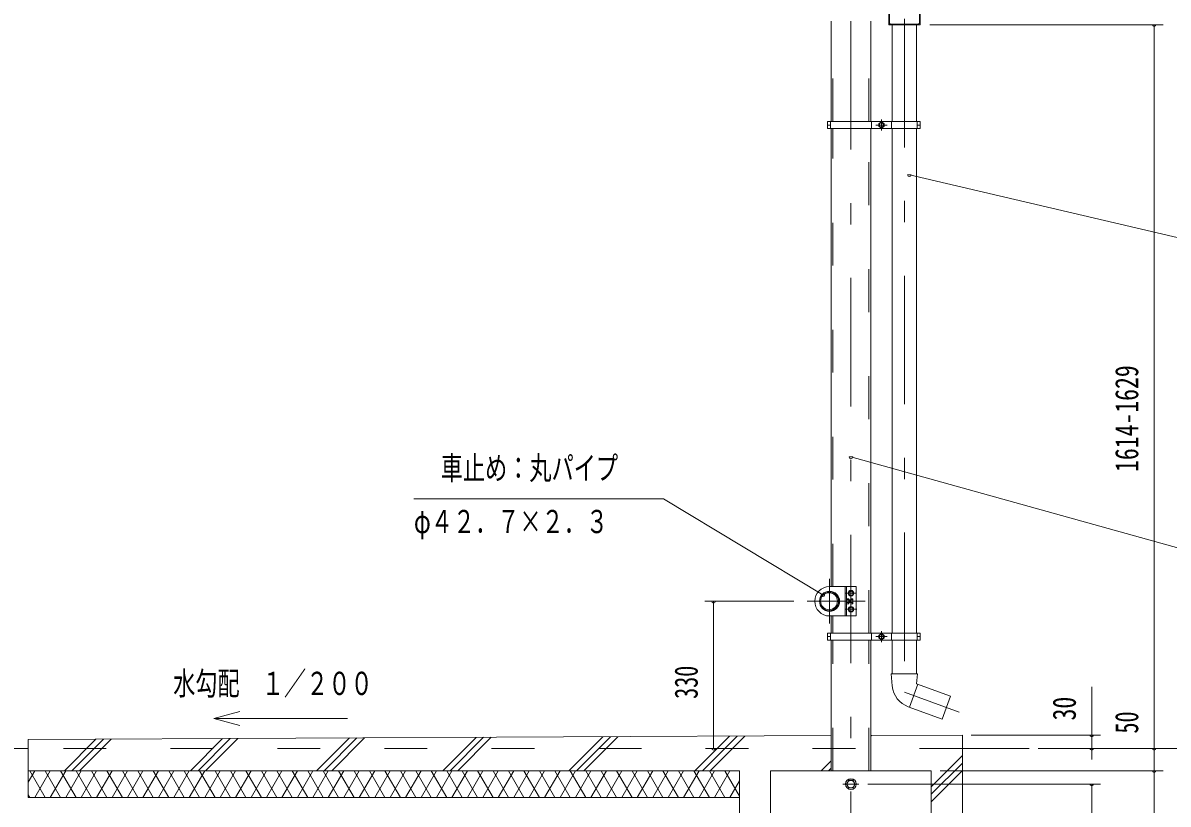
# Model space of a CAD drawing. Units: millimetres, scale not verified. Extents: x -25415 to 25419, y -10500 to 10500.
# Drawn here: x 15565 to 21986, y 783 to 5162 of the extents above; entities that cross this region are included whole.
import ezdxf
from ezdxf.enums import TextEntityAlignment as Align

# ---------------------------------------------------------------- set-up
doc = ezdxf.new("R2010")
doc.units = ezdxf.units.MM
doc.header["$LTSCALE"] = 60
doc.linetypes.add('USER2', pattern=[10, 4, -6])
doc.linetypes.add('USER3', pattern=[24, 12, -5, 2, -5])
for name, color, linetype, lineweight in [('0-6_2-02BOLD', 7, 'Continuous', 18), ('0-7_2-12HIDDEN', 3, 'USER2', 18), ('0-8_2-22CENTER', 3, 'USER3', 18), ('0-9_2-42THIN', 4, 'Continuous', 18), ('0-A_2-52DIM', 3, 'Continuous', 18), ('0-B_2-62HATCH', 2, 'Continuous', 18)]:
    doc.layers.add(name, color=color, linetype=linetype, lineweight=lineweight)
doc.styles.add('ＭＳ ゴシック', font='')
doc.styles.get('ＭＳ ゴシック').set_extended_font_data('MS Gothic')

msp = doc.modelspace()

# ---------------------------------------------------------------- linework, layer by layer
at = {"layer": '0-6_2-02BOLD'}
for p, q in [((20096.17, 4609.93), (20096.17, 5172.43)), ((20318.92, 5172.43), (20318.92, 4609.93)), ((20438.31, 5152.53), (20438.31, 4609.93)), ((20575.81, 4609.93), (20575.81, 5152.53)), ((20092.17, 4589.93), (20076.92, 4589.93)), ((20092.17, 4569.93), (20092.17, 4609.93)), ((20096.17, 2002.43), (20096.17, 4569.93)), ((20318.92, 4569.93), (20318.92, 1741.42)), ((20322.92, 4609.93), (20322.92, 4569.93)), ((20434.31, 4609.93), (20434.31, 4569.93)), ((20438.31, 4569.93), (20438.31, 1741.42)), ((20575.81, 1741.42), (20575.81, 4569.93)), ((20579.81, 4569.93), (20579.81, 4609.93)), ((20595.06, 4589.93), (20579.81, 4589.93)), ((20182.55, 2002.43), (20182.55, 1837.43)), ((20193.78, 1927.15), (20182.55, 1927.15)), ((20207.55, 1927.43), (20195.05, 1927.43)), ((20216.28, 1927.15), (20207.55, 1927.15)), ((20140.55, 1912.43), (20143.3, 1912.43)), ((20182.55, 1912.71), (20193.78, 1912.71)), ((20193.78, 1905.5), (20182.55, 1905.5)), ((20195.05, 1912.43), (20207.55, 1912.43)), ((20207.55, 1912.71), (20216.28, 1912.71)), ((20096.17, 1741.42), (20096.17, 1837.43)), ((20092.17, 1701.43), (20092.17, 1741.42)), ((20322.92, 1741.42), (20322.92, 1701.43)), ((20434.31, 1741.42), (20434.31, 1701.43)), ((20579.81, 1701.43), (20579.81, 1741.42)), ((20076.92, 1721.42), (20092.17, 1721.42)), ((20096.17, 1094.93), (20096.17, 1701.43)), ((20318.92, 1701.43), (20318.92, 969.93)), ((20438.31, 1701.43), (20438.31, 1512.77)), ((20575.81, 1512.77), (20575.81, 1701.43)), ((20579.81, 1721.42), (20595.06, 1721.42)), ((20433.31, 1512.77), (20439.47, 1445.1)), ((20536.28, 1325.83), (20583.31, 1455.04)), ((15595.05, 1144.93), (20096.17, 1166.42)), ((15595.05, 1094.93), (15220.05, 1094.93)), ((20096.17, 969.93), (20096.17, 1094.93)), ((20832.54, 1094.93), (21207.54, 1094.93))]:
    msp.add_line(p, q, dxfattribs=at)
for points in [[(20423.35, 5160.53), (20423.35, 5265.03), (20420.35, 5265.03), (20420.35, 5152.53), (20595.35, 5152.53), (20595.35, 5265.03), (20592.35, 5265.03), (20592.35, 5160.53), (20587.35, 5155.53), (20428.35, 5155.53)], [(20595.06, 4609.93), (20595.06, 4569.93), (20076.92, 4569.93), (20076.92, 4609.93)], [(20391.11, 4597.15), (20378.62, 4604.36), (20366.12, 4597.15), (20366.12, 4582.71), (20378.62, 4575.5), (20391.11, 4582.71)], [(20195.05, 1957.71), (20195.05, 1972.15), (20207.55, 1979.36), (20220.05, 1972.15), (20220.05, 1957.71), (20207.55, 1950.5)], [(20217.55, 1907.68), (20216.28, 1905.5), (20207.55, 1905.5), (20207.55, 1934.37), (20216.28, 1934.37), (20217.55, 1932.18)], [(20195.05, 1867.71), (20195.05, 1882.15), (20207.55, 1889.36), (20220.05, 1882.15), (20220.05, 1867.71), (20207.55, 1860.5)], [(20076.92, 1741.42), (20595.06, 1741.42), (20595.06, 1701.43), (20076.92, 1701.43)], [(20366.12, 1714.21), (20378.62, 1706.99), (20391.11, 1714.21), (20391.11, 1728.64), (20378.62, 1735.86), (20366.12, 1728.64)], [(20219.82, 916.18), (20232.08, 894.93), (20219.82, 873.68), (20195.28, 873.68), (20183.01, 894.93), (20195.28, 916.18)]]:
    msp.add_lwpolyline(points, close=True, dxfattribs=at)
for points in [[(20087.55, 1837.43), (20237.54, 1837.43), (20237.54, 2002.43), (20087.55, 2002.43)], [(20143.3, 1927.43), (20140.55, 1927.43), (20138.05, 1924.93), (20138.05, 1914.93), (20140.55, 1912.43), (20140.55, 1927.43)], [(20182.55, 1934.37), (20193.78, 1934.37), (20195.05, 1932.18), (20195.05, 1907.68), (20193.78, 1905.5)], [(20433.31, 1512.77), (20580.81, 1512.77), (20575.81, 1457.77), (20765.83, 1388.61), (20718.81, 1259.4), (20529.37, 1328.35)], [(20318.92, 1167.48), (20832.54, 1169.93), (20832.54, 344.93)], [(19582.55, 819.93), (15595.05, 819.93), (15595.05, 1144.93)], [(19582.55, 344.93), (19582.55, 969.93), (15595.05, 969.93)], [(19757.54, 344.93), (19757.54, 969.93), (20657.55, 969.93), (20657.55, 344.93)]]:
    msp.add_lwpolyline(points, dxfattribs=at)
for centre, radius in [((20378.62, 4589.93), 15.62), ((20378.62, 4589.93), 12.25), ((20084.67, 1919.93), 53.38), ((20087.55, 1919.93), 56.25), ((20084.67, 1919.93), 47.62), ((20207.55, 1964.93), 15.62), ((20207.55, 1964.93), 12.25), ((20207.55, 1874.93), 15.62), ((20207.55, 1874.93), 12.25), ((20378.62, 1721.42), 15.62), ((20378.62, 1721.42), 12.25), ((20207.55, 894.93), 30), ((20207.55, 894.93), 20.62)]:
    msp.add_circle(centre, radius, dxfattribs=at)
for centre, radius, start, end in [((20087.55, 1919.93), 82.5, 90, 270), ((20189.25, 1930.76), 5.79, 321.46857, 360), ((20173.77, 1919.93), 21.27, 340.17088, 19.83133), ((20196.27, 1919.93), 21.27, 340.16867, 19.82912), ((20211.76, 1930.76), 5.79, 321.45377, 0), ((20189.25, 1909.1), 5.79, 0, 38.54623), ((20211.75, 1909.1), 5.79, 0, 38.53143), ((20576.4, 1457.55), 137.5, 185.19513, 249.99989)]:
    msp.add_arc(centre, radius, start, end, dxfattribs=at)
at = {"layer": '0-7_2-12HIDDEN'}
for p, q in [((20106.67, 4609.93), (20106.67, 5172.43)), ((20308.42, 4609.93), (20308.42, 5172.43)), ((20106.67, 2002.43), (20106.67, 4569.93)), ((20308.42, 1741.42), (20308.42, 4569.93)), ((20174.55, 1837.43), (20174.55, 2002.43)), ((20106.67, 1741.42), (20106.67, 1837.43)), ((20106.67, 969.93), (20106.67, 1701.43)), ((20308.42, 969.93), (20308.42, 1701.43)), ((20832.54, 1094.93), (15595.05, 1094.93)), ((20318.92, 369.93), (20318.92, 969.93))]:
    msp.add_line(p, q, dxfattribs=at)
msp.add_lwpolyline([(20318.92, 369.93), (20096.17, 369.93), (20096.17, 969.93)], dxfattribs=at)
at = {"layer": '0-8_2-22CENTER'}
for p, q in [((20207.55, 5172.43), (20207.55, -1305.07)), ((20409.87, 4589.93), (20347.37, 4589.93)), ((20378.62, 4558.68), (20378.62, 4621.18)), ((20087.55, 1794.93), (20087.55, 2044.93)), ((20176.29, 1964.93), (20238.8, 1964.93)), ((19962.55, 1919.93), (20287.55, 1919.93)), ((20240.43, 1874.93), (20176.29, 1874.93)), ((20378.62, 1690.18), (20378.62, 1752.67)), ((20347.37, 1721.42), (20409.87, 1721.42)), ((20162.55, 894.93), (20252.55, 894.93))]:
    msp.add_line(p, q, dxfattribs=at)
msp.add_lwpolyline([(20507.06, 5184.84), (20507.06, 1409.63), (20813.92, 1297.94)], dxfattribs=at)
at = {"layer": '0-9_2-42THIN'}
for p, q in [((20138.55, 1925.43), (20143.53, 1925.43)), ((20143.53, 1914.43), (20138.55, 1914.43)), ((20207.55, 1925.43), (20195.05, 1925.43)), ((20195.05, 1914.43), (20207.55, 1914.43))]:
    msp.add_line(p, q, dxfattribs=at)
at = {"layer": '0-A_2-52DIM'}
for p, q in [((21957.55, 5152.53), (20649.79, 5152.53)), ((21917.55, 5152.53), (21897.55, 5152.53)), ((21907.55, 344.93), (21907.55, 5152.53)), ((20545.15, 4310.98), (20525.15, 4310.98)), ((20217.55, 2729.28), (20197.55, 2729.28)), ((20060.63, 1956.41), (20040.63, 1956.41)), ((19387.55, 1919.93), (19887.55, 1919.93)), ((19447.55, 1919.93), (19427.55, 1919.93)), ((19437.55, 1094.93), (19437.55, 1919.93)), ((21557.55, 1032.16), (21557.55, 1439.93)), ((16780.7, 1301.46), (16635.81, 1262.63)), ((20882.55, 1169.93), (21607.54, 1169.93)), ((21567.55, 1169.93), (21547.55, 1169.93)), ((19447.55, 1094.93), (19427.55, 1094.93)), ((21257.55, 1094.93), (22307.55, 1094.93)), ((21567.55, 1094.93), (21547.55, 1094.93)), ((21917.55, 1094.93), (21897.55, 1094.93)), ((21957.55, 969.93), (20707.55, 969.93)), ((21917.55, 969.93), (21897.55, 969.93)), ((20302.55, 894.93), (21607.54, 894.93)), ((21567.55, 894.93), (21547.55, 894.93)), ((21557.55, 894.93), (21557.55, 74.93))]:
    msp.add_line(p, q, dxfattribs=at)
for points in [[(24307.55, 3894.93), (22307.55, 3894.93), (20535.15, 4310.98)], [(20207.55, 2729.28), (22307.55, 2144.93), (23707.55, 2144.93)], [(20050.63, 1956.41), (19157.54, 2494.93), (17757.55, 2494.93)], [(17385.81, 1262.63), (16635.81, 1262.63), (16780.7, 1223.81)]]:
    msp.add_lwpolyline(points, dxfattribs=at)
for centre in [(21907.55, 5152.53), (20535.15, 4310.98), (20207.55, 2729.28), (20050.63, 1956.41), (19437.55, 1919.93), (21557.55, 1169.93), (19437.55, 1094.93), (21557.55, 1094.93), (21907.55, 1094.93), (21907.55, 969.93), (21557.55, 894.93)]:
    msp.add_arc(centre, 10, 180, 0, dxfattribs=at)
at = {"layer": '0-B_2-62HATCH'}
for p, q in [((18105.79, 1156.91), (17918.8, 969.93)), ((17961.22, 969.93), (18148.41, 1157.12)), ((18003.65, 969.93), (18191.04, 1157.32)), ((18816.28, 1160.31), (18625.91, 969.93)), ((18668.33, 969.93), (18858.91, 1160.51)), ((18710.76, 969.93), (18901.54, 1160.71)), ((19333.01, 969.93), (19526.78, 1163.7)), ((19375.44, 969.93), (19569.41, 1163.9)), ((19612.04, 1164.1), (19417.87, 969.93)), ((20318.92, 1163.88), (20322.54, 1167.5)), ((15974.29, 1146.74), (15797.48, 969.93)), ((16016.92, 1146.94), (15839.9, 969.93)), ((15882.33, 969.93), (16059.55, 1147.15)), ((16504.59, 969.93), (16684.79, 1150.13)), ((16727.42, 1150.34), (16547.01, 969.93)), ((16589.44, 969.93), (16770.05, 1150.54)), ((17211.69, 969.93), (17395.29, 1153.52)), ((17437.91, 1153.73), (17254.12, 969.93)), ((17296.55, 969.93), (17480.55, 1153.93)), ((20657.55, 880.25), (20832.54, 1055.25)), ((15632.04, 969.93), (15595.05, 905.85)), ((15689.78, 819.93), (15603.18, 969.93)), ((15632.04, 819.93), (15718.65, 969.93)), ((15689.78, 969.93), (15776.38, 819.93)), ((15805.25, 969.93), (15718.65, 819.93)), ((15776.38, 969.93), (15862.98, 819.93)), ((15805.25, 819.93), (15891.85, 969.93)), ((15949.59, 819.93), (15862.98, 969.93)), ((15891.85, 819.93), (15978.45, 969.93)), ((15949.59, 969.93), (16036.19, 819.93)), ((16065.06, 969.93), (15978.45, 819.93)), ((16122.79, 819.93), (16036.19, 969.93)), ((16065.06, 819.93), (16151.66, 969.93)), ((16122.79, 969.93), (16209.39, 819.93)), ((16238.26, 969.93), (16151.66, 819.93)), ((16296, 819.93), (16209.39, 969.93)), ((16238.26, 819.93), (16324.86, 969.93)), ((16296, 969.93), (16382.6, 819.93)), ((16411.47, 969.93), (16324.86, 819.93)), ((16382.6, 969.93), (16469.2, 819.93)), ((16411.47, 819.93), (16498.07, 969.93)), ((16555.8, 819.93), (16469.2, 969.93)), ((16498.07, 819.93), (16584.67, 969.93)), ((16555.8, 969.93), (16642.41, 819.93)), ((16671.27, 969.93), (16584.67, 819.93)), ((16729.01, 819.93), (16642.41, 969.93)), ((16671.27, 819.93), (16757.88, 969.93)), ((16729.01, 969.93), (16815.61, 819.93)), ((16844.48, 969.93), (16757.88, 819.93)), ((16902.22, 819.93), (16815.61, 969.93)), ((16844.48, 819.93), (16931.08, 969.93)), ((16902.22, 969.93), (16988.82, 819.93)), ((17017.68, 969.93), (16931.08, 819.93)), ((17075.42, 819.93), (16988.82, 969.93)), ((17017.69, 819.93), (17104.29, 969.93)), ((17075.42, 969.93), (17162.02, 819.93)), ((17190.89, 969.93), (17104.29, 819.93)), ((17248.63, 819.93), (17162.02, 969.93)), ((17190.89, 819.93), (17277.49, 969.93)), ((17248.63, 969.93), (17335.23, 819.93)), ((17364.1, 969.93), (17277.49, 819.93)), ((17421.83, 819.93), (17335.23, 969.93)), ((17364.1, 819.93), (17450.69, 969.93)), ((17421.83, 969.93), (17508.43, 819.93)), ((17537.3, 969.93), (17450.69, 819.93)), ((17595.04, 819.93), (17508.43, 969.93)), ((17537.3, 819.93), (17623.9, 969.93)), ((17595.04, 969.93), (17681.64, 819.93)), ((17710.51, 969.93), (17623.9, 819.93)), ((17768.24, 819.93), (17681.64, 969.93)), ((17710.51, 819.93), (17797.11, 969.93)), ((17768.24, 969.93), (17854.84, 819.93)), ((17883.71, 969.93), (17797.11, 819.93)), ((17941.44, 819.93), (17854.84, 969.93)), ((17883.71, 819.93), (17970.31, 969.93)), ((17941.44, 969.93), (18028.05, 819.93)), ((18056.91, 969.93), (17970.31, 819.93)), ((18114.65, 819.93), (18028.05, 969.93)), ((18056.91, 819.93), (18143.52, 969.93)), ((18114.65, 969.93), (18201.26, 819.93)), ((18230.12, 969.93), (18143.52, 819.93)), ((18287.86, 819.93), (18201.26, 969.93)), ((18230.12, 819.93), (18316.72, 969.93)), ((18287.86, 969.93), (18374.46, 819.93)), ((18403.32, 969.93), (18316.72, 819.93)), ((18461.06, 819.93), (18374.46, 969.93)), ((18403.33, 819.93), (18489.93, 969.93)), ((18461.06, 969.93), (18547.66, 819.93)), ((18576.53, 969.93), (18489.93, 819.93)), ((18634.27, 819.93), (18547.66, 969.93)), ((18576.53, 819.93), (18663.13, 969.93)), ((18634.27, 969.93), (18720.87, 819.93)), ((18749.74, 969.93), (18663.13, 819.93)), ((18807.47, 819.93), (18720.87, 969.93)), ((18749.74, 819.93), (18836.34, 969.93)), ((18807.47, 969.93), (18894.07, 819.93)), ((18922.94, 969.93), (18836.34, 819.93)), ((18980.68, 819.93), (18894.07, 969.93)), ((18922.94, 819.93), (19009.54, 969.93)), ((18980.68, 969.93), (19067.28, 819.93)), ((19096.15, 969.93), (19009.54, 819.93)), ((19153.88, 819.93), (19067.28, 969.93)), ((19096.15, 819.93), (19182.75, 969.93)), ((19153.88, 969.93), (19240.48, 819.93)), ((19269.35, 969.93), (19182.75, 819.93)), ((19327.09, 819.93), (19240.49, 969.93)), ((19269.35, 819.93), (19355.95, 969.93)), ((19413.69, 819.93), (19327.09, 969.93)), ((19442.56, 969.93), (19355.95, 819.93)), ((19413.69, 969.93), (19500.29, 819.93)), ((19529.16, 969.93), (19442.56, 819.93)), ((19582.55, 827.47), (19500.29, 969.93)), ((20096.17, 1025.98), (20040.12, 969.93)), ((20082.55, 969.93), (20096.17, 983.56)), ((20832.54, 1012.82), (20657.55, 837.83)), ((20657.55, 795.4), (20832.54, 970.4)), ((19529.16, 819.93), (19582.55, 912.4)), ((15595.05, 834.01), (15603.18, 819.93))]:
    msp.add_line(p, q, dxfattribs=at)

# ---------------------------------------------------------------- texts
at = {"layer": '0-A_2-52DIM', "color": 7, "style": 'ＭＳ ゴシック'}
for s, width, p in [('1614-1629', 0.75, (21857.55, 2644.97)), ('330', 0.7, (19387.55, 1372.6)), ('30', 0.75, (21507.55, 1251.62)), ('50', 0.7, (21857.55, 1178.21))]:
    msp.add_text(s, height=130.2, rotation=90, dxfattribs=dict(at, width=width)).set_placement(p, align=Align.BOTTOM_LEFT)
at = {"layer": '0-A_2-52DIM', "color": 7, "style": 'ＭＳ ゴシック', "width": 0.7}
for s, p in [('車止め：丸パイプ', (17907.55, 2562.7)), ('φ４２．７×２．３', (17757.55, 2262.7)), ('水勾配\u3000１／２００', (16407.35, 1355.4))]:
    msp.add_text(s, height=130.2, dxfattribs=at).set_placement(p, align=Align.BOTTOM_LEFT)

doc.saveas('drawing.dxf')
